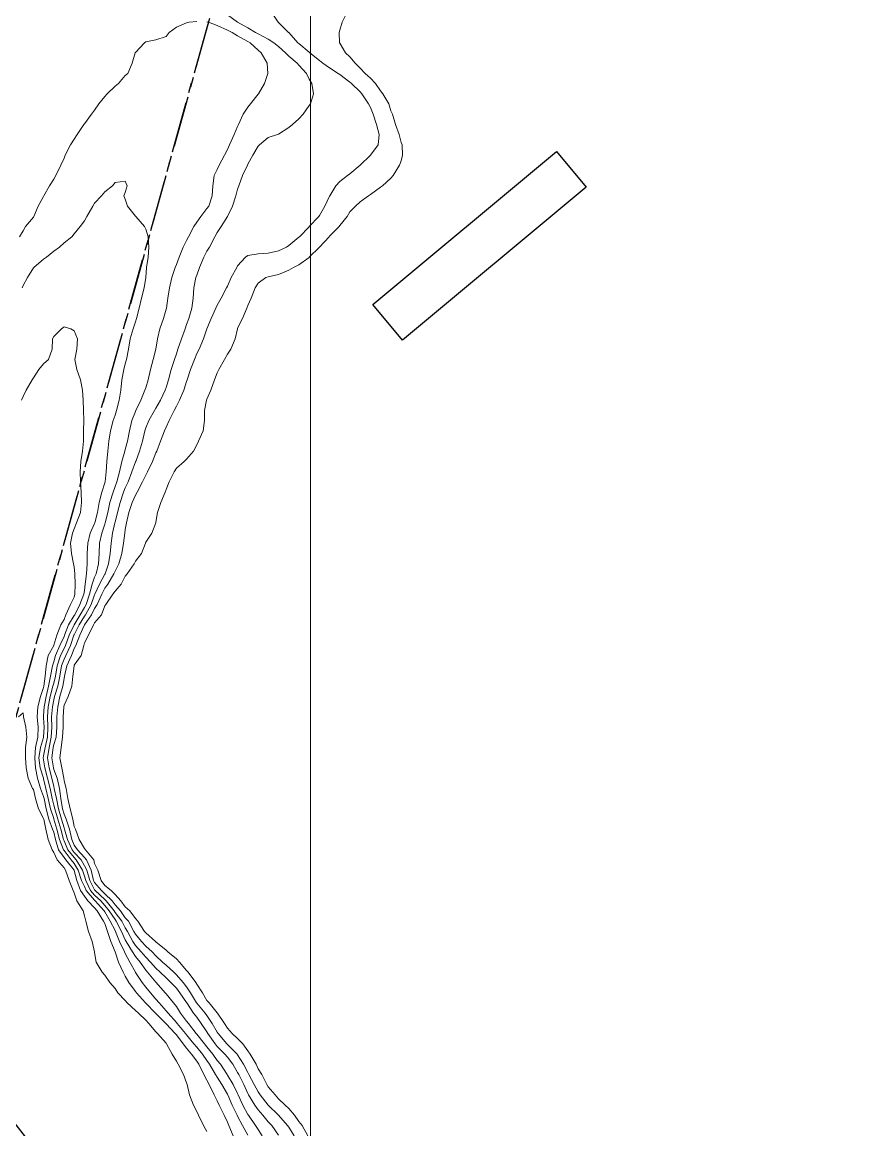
# Model space of a CAD drawing. Header units: centimetres. Extents: x 0 to 642158, y -847 to 649707.
# Drawn here: x 616652.7 to 616694.3, y 620889.5 to 620943.8 of the extents above; entities that cross this region are included whole.
import ezdxf

# ---------------------------------------------------------------- set-up
doc = ezdxf.new("R2010")
doc.units = ezdxf.units.CM
doc.header["$MEASUREMENT"] = 0
doc.linetypes.add('CENTERX2', pattern=[4, 2.5, -0.5, 0.5, -0.5])
doc.layers.add('MEV_grille', color=254, linetype='Continuous', lineweight=9)
doc.layers.add('WAL_topographie 0.5', color=253, linetype='Continuous', lineweight=20)
doc.layers.add('SPW_batiments', color=7, linetype='Continuous')
doc.layers.add('SPW_parcellaire cadastral', color=7, linetype='CENTERX2', lineweight=25, true_color=0xff0542)

# ---------------------------------------------------------------- blocks, each defined once
blk = doc.blocks.new('*U112')
at = {"layer": 'MEV_grille', "transparency": 33554687}
blk.add_lwpolyline([(0, 1825.476), (0, -1825.476)], dxfattribs=at)
blk = doc.blocks.new('*U113')
at = {"layer": 'MEV_grille', "color": 0, "linetype": 'ByBlock', "lineweight": -2, "transparency": 16777216}
blk.add_blockref('*U112', (1300, 0), dxfattribs=at)

msp = doc.modelspace()

# ---------------------------------------------------------------- linework, layer by layer
at = {"layer": 'SPW_batiments'}
msp.add_lwpolyline([(616671.318, 620928.192), (616669.862, 620929.943), (616678.857, 620937.422), (616680.313, 620935.671), (616671.318, 620928.192)], dxfattribs=at)
at = {"layer": 'SPW_parcellaire cadastral'}
for points in [[(616725.447, 620976.685), (616726.289, 620975.633), (616725.859, 620975.281), (616725.742, 620975.411), (616719.607, 620982.253), (616719.602, 620982.258), (616703.252, 620977.874), (616679.014, 620971.374), (616680.429, 620969.619), (616665.719, 620957.761), (616662.942, 620947.797), (616648.311, 620895.015), (616618.639, 620932.979), (616614.722, 620937.858), (616666.054, 620979.771), (616656.021, 620992.067), (616681.136, 621012.591), (616679.177, 621014.989), (616688.472, 621022.554), (616707.663, 620998.875), (616709.455, 620996.641), (616709.658, 620996.388), (616725.447, 620976.685)], [(616703.252, 620977.874), (616705.259, 620970.066), (616725.859, 620975.281), (616789.025, 620897.565), (616816.871, 620864.549), (616819.201, 620861.786), (616791.606, 620814.788), (616777.504, 620810.829), (616747.043, 620804.653), (616736.762, 620806.494), (616725.425, 620812.186), (616717.783, 620816.022), (616706.308, 620829.905), (616705.058, 620828.784), (616702.226, 620826.244), (616700.619, 620828.294), (616648.311, 620895.015), (616662.942, 620947.797), (616665.719, 620957.761), (616680.429, 620969.619), (616679.014, 620971.374), (616703.252, 620977.874)]]:
    msp.add_lwpolyline(points, dxfattribs=at)
at = {"layer": 'WAL_topographie 0.5'}
for points in [[(616662.75, 620944.109), (616663.248, 620943.75), (616663.25, 620943.749), (616663.75, 620943.484), (616664.127, 620943.25), (616664.25, 620943.183), (616664.75, 620942.926), (616665.016, 620942.75), (616665.25, 620942.559), (616665.598, 620942.25), (616665.75, 620942.085), (616666.167, 620941.75), (616666.25, 620941.645), (616666.617, 620941.25), (616666.75, 620940.97), (616666.878, 620940.75), (616666.962, 620940.25), (616666.815, 620939.75), (616666.75, 620939.671), (616666.459, 620939.25), (616666.25, 620939.029), (616665.928, 620938.75), (616665.75, 620938.603), (616665.25, 620938.273), (616665.194, 620938.25), (616664.75, 620938.102), (616664.325, 620937.75), (616664.25, 620937.683), (616663.991, 620937.25), (616663.75, 620936.799), (616663.728, 620936.75), (616663.49, 620936.25), (616663.308, 620935.75), (616663.25, 620935.573), (616663.16, 620935.25), (616663.002, 620934.75), (616662.754, 620934.25), (616662.75, 620934.244), (616662.446, 620933.75), (616662.25, 620933.452), (616662.129, 620933.25), (616661.865, 620932.75), (616661.75, 620932.546), (616661.597, 620932.25), (616661.387, 620931.75), (616661.25, 620931.373), (616661.209, 620931.25), (616661.11, 620930.75), (616661.073, 620930.25), (616661, 620929.75), (616660.855, 620929.25), (616660.75, 620928.952), (616660.677, 620928.75), (616660.5, 620928.25), (616660.33, 620927.75), (616660.25, 620927.518), (616660.16, 620927.25), (616660.001, 620926.75), (616659.871, 620926.25), (616659.75, 620925.872), (616659.71, 620925.75), (616659.472, 620925.25), (616659.25, 620924.869), (616659.179, 620924.75), (616658.896, 620924.25), (616658.75, 620923.896), (616658.7, 620923.75), (616658.585, 620923.25), (616658.447, 620922.75), (616658.258, 620922.25), (616658.25, 620922.232), (616658.078, 620921.75), (616657.884, 620921.25), (616657.75, 620920.962), (616657.669, 620920.75), (616657.492, 620920.25), (616657.362, 620919.75), (616657.25, 620919.282), (616657.243, 620919.25), (616657.132, 620918.75), (616657.055, 620918.25), (616657.012, 620917.75), (616656.932, 620917.25), (616656.758, 620916.75), (616656.75, 620916.737), (616656.491, 620916.25), (616656.264, 620915.75), (616656.25, 620915.72), (616656.083, 620915.25), (616655.803, 620914.75), (616655.75, 620914.674), (616655.5, 620914.25), (616655.25, 620913.774), (616655.238, 620913.75), (616655.061, 620913.25), (616654.832, 620912.75), (616654.75, 620912.584), (616654.627, 620912.25), (616654.551, 620911.75), (616654.448, 620911.25), (616654.29, 620910.75), (616654.25, 620910.593), (616654.183, 620910.25), (616654.144, 620909.75), (616654.152, 620909.25), (616654.129, 620908.75), (616654.021, 620908.25), (616653.945, 620907.75), (616654.021, 620907.25), (616654.156, 620906.75), (616654.25, 620906.342), (616654.276, 620906.25), (616654.38, 620905.75), (616654.488, 620905.25), (616654.626, 620904.75), (616654.75, 620904.327), (616654.78, 620904.25), (616654.925, 620903.75), (616655.142, 620903.25), (616655.25, 620903.116), (616655.585, 620902.75), (616655.75, 620902.458), (616655.861, 620902.25), (616656.007, 620901.75), (616656.25, 620901.286), (616656.28, 620901.25), (616656.75, 620900.818), (616656.819, 620900.75), (616657.204, 620900.25), (616657.25, 620900.182), (616657.581, 620899.75), (616657.75, 620899.425), (616657.856, 620899.25), (616658.125, 620898.75), (616658.25, 620898.558), (616658.531, 620898.25), (616658.75, 620897.987), (616658.984, 620897.75), (616659.25, 620897.446), (616659.465, 620897.25), (616659.75, 620896.978), (616659.985, 620896.75), (616660.25, 620896.467), (616660.422, 620896.25), (616660.75, 620895.765), (616660.758, 620895.75), (616661.087, 620895.25), (616661.25, 620895.048), (616661.472, 620894.75), (616661.75, 620894.329), (616661.794, 620894.25), (616662.148, 620893.75), (616662.25, 620893.624), (616662.625, 620893.25), (616662.75, 620893.098), (616663.01, 620892.75), (616663.25, 620892.35), (616663.301, 620892.25), (616663.551, 620891.75), (616663.75, 620891.32), (616663.786, 620891.25), (616664.09, 620890.75), (616664.25, 620890.524), (616664.482, 620890.25), (616664.75, 620889.934), (616664.927, 620889.75), (616665.25, 620889.282)], [(616664.908, 620944.25), (616665.235, 620943.75), (616665.25, 620943.74), (616665.74, 620943.25), (616665.75, 620943.242), (616666.199, 620942.75), (616666.25, 620942.706), (616666.75, 620942.28), (616666.781, 620942.25), (616667.25, 620941.882), (616667.42, 620941.75), (616667.75, 620941.512), (616668.177, 620941.25), (616668.25, 620941.197), (616668.75, 620940.812), (616668.822, 620940.75), (616669.25, 620940.341), (616669.333, 620940.25), (616669.655, 620939.75), (616669.75, 620939.573), (616669.889, 620939.25), (616670.048, 620938.75), (616670.185, 620938.25), (616670.136, 620937.75), (616669.754, 620937.25), (616669.75, 620937.246), (616669.25, 620936.75), (616669.25, 620936.75), (616668.75, 620936.331), (616668.634, 620936.25), (616668.25, 620935.949), (616668.05, 620935.75), (616667.756, 620935.25), (616667.75, 620935.237), (616667.516, 620934.75), (616667.25, 620934.296), (616667.218, 620934.25), (616666.756, 620933.75), (616666.75, 620933.744), (616666.271, 620933.25), (616666.25, 620933.23), (616665.75, 620932.819), (616665.649, 620932.75), (616665.25, 620932.562), (616664.75, 620932.448), (616664.25, 620932.422), (616663.75, 620932.33), (616663.636, 620932.25), (616663.25, 620931.821), (616663.209, 620931.75), (616662.938, 620931.25), (616662.75, 620930.841), (616662.704, 620930.75), (616662.445, 620930.25), (616662.25, 620929.908), (616662.175, 620929.75), (616661.947, 620929.25), (616661.75, 620928.75), (616661.75, 620928.75), (616661.576, 620928.25), (616661.359, 620927.75), (616661.25, 620927.534), (616661.13, 620927.25), (616660.94, 620926.75), (616660.777, 620926.25), (616660.75, 620926.174), (616660.618, 620925.75), (616660.402, 620925.25), (616660.25, 620924.96), (616660.143, 620924.75), (616659.896, 620924.25), (616659.75, 620923.936), (616659.67, 620923.75), (616659.478, 620923.25), (616659.287, 620922.75), (616659.25, 620922.673), (616659.079, 620922.25), (616658.84, 620921.75), (616658.75, 620921.582), (616658.596, 620921.25), (616658.334, 620920.75), (616658.25, 620920.606), (616658.094, 620920.25), (616657.916, 620919.75), (616657.802, 620919.25), (616657.75, 620918.929), (616657.727, 620918.75), (616657.67, 620918.25), (616657.586, 620917.75), (616657.426, 620917.25), (616657.25, 620916.89), (616657.196, 620916.75), (616656.901, 620916.25), (616656.75, 620916.057), (616656.595, 620915.75), (616656.381, 620915.25), (616656.25, 620915.051), (616656.098, 620914.75), (616655.75, 620914.253), (616655.748, 620914.25), (616655.528, 620913.75), (616655.331, 620913.25), (616655.25, 620913.096), (616655.117, 620912.75), (616654.896, 620912.25), (616654.782, 620911.75), (616654.75, 620911.627), (616654.69, 620911.25), (616654.552, 620910.75), (616654.446, 620910.25), (616654.397, 620909.75), (616654.397, 620909.25), (616654.364, 620908.75), (616654.25, 620908.394), (616654.221, 620908.25), (616654.156, 620907.75), (616654.232, 620907.25), (616654.25, 620907.182), (616654.422, 620906.75), (616654.53, 620906.25), (616654.596, 620905.75), (616654.681, 620905.25), (616654.75, 620904.988), (616654.856, 620904.75), (616655.024, 620904.25), (616655.13, 620903.75), (616655.25, 620903.475), (616655.417, 620903.25), (616655.75, 620902.868), (616655.853, 620902.75), (616656.081, 620902.25), (616656.197, 620901.75), (616656.25, 620901.649), (616656.582, 620901.25), (616656.75, 620901.095), (616657.101, 620900.75), (616657.25, 620900.552), (616657.513, 620900.25), (616657.75, 620899.921), (616657.9, 620899.75), (616658.175, 620899.25), (616658.25, 620899.112), (616658.545, 620898.75), (616658.75, 620898.525), (616659.058, 620898.25), (616659.25, 620898.055), (616659.579, 620897.75), (616659.75, 620897.594), (616660.125, 620897.25), (616660.25, 620897.129), (616660.578, 620896.75), (616660.75, 620896.534), (616660.947, 620896.25), (616661.237, 620895.75), (616661.25, 620895.733), (616661.659, 620895.25), (616661.75, 620895.13), (616662.004, 620894.75), (616662.25, 620894.315), (616662.293, 620894.25), (616662.717, 620893.75), (616662.75, 620893.717), (616663.224, 620893.25), (616663.25, 620893.215), (616663.542, 620892.75), (616663.75, 620892.347), (616663.805, 620892.25), (616664.052, 620891.75), (616664.25, 620891.392), (616664.347, 620891.25), (616664.741, 620890.75), (616664.75, 620890.74), (616665.249, 620890.25), (616665.25, 620890.249), (616665.688, 620889.75), (616665.75, 620889.663), (616666.012, 620889.25)], [(616668.613, 620944.25), (616668.365, 620943.75), (616668.25, 620943.359), (616668.226, 620943.25), (616668.239, 620942.75), (616668.25, 620942.732), (616668.537, 620942.25), (616668.75, 620942.059), (616668.999, 620941.75), (616669.25, 620941.499), (616669.487, 620941.25), (616669.75, 620941.019), (616669.999, 620940.75), (616670.25, 620940.386), (616670.353, 620940.25), (616670.648, 620939.75), (616670.75, 620939.42), (616670.825, 620939.25), (616670.986, 620938.75), (616671.156, 620938.25), (616671.25, 620937.871), (616671.299, 620937.75), (616671.327, 620937.25), (616671.25, 620936.975), (616671.181, 620936.75), (616670.867, 620936.25), (616670.75, 620936.123), (616670.344, 620935.75), (616670.25, 620935.68), (616669.75, 620935.322), (616669.648, 620935.25), (616669.25, 620934.959), (616669.021, 620934.75), (616668.75, 620934.468), (616668.607, 620934.25), (616668.25, 620933.8), (616668.212, 620933.75), (616667.75, 620933.279), (616667.723, 620933.25), (616667.262, 620932.75), (616667.25, 620932.737), (616666.758, 620932.25), (616666.75, 620932.242), (616666.25, 620931.873), (616665.985, 620931.75), (616665.75, 620931.613), (616665.25, 620931.396), (616664.75, 620931.289), (616664.638, 620931.25), (616664.25, 620930.983), (616664.115, 620930.75), (616663.914, 620930.25), (616663.75, 620929.889), (616663.694, 620929.75), (616663.484, 620929.25), (616663.25, 620928.778), (616663.239, 620928.75), (616663.133, 620928.25), (616662.918, 620927.75), (616662.75, 620927.507), (616662.609, 620927.25), (616662.33, 620926.75), (616662.25, 620926.597), (616662.112, 620926.25), (616661.93, 620925.75), (616661.75, 620925.301), (616661.733, 620925.25), (616661.633, 620924.75), (616661.627, 620924.25), (616661.561, 620923.75), (616661.335, 620923.25), (616661.25, 620923.069), (616661.083, 620922.75), (616660.75, 620922.365), (616660.635, 620922.25), (616660.25, 620921.925), (616660.138, 620921.75), (616659.898, 620921.25), (616659.75, 620920.885), (616659.702, 620920.75), (616659.498, 620920.25), (616659.331, 620919.75), (616659.25, 620919.283), (616659.243, 620919.25), (616659.055, 620918.75), (616658.75, 620918.307), (616658.74, 620918.25), (616658.55, 620917.75), (616658.25, 620917.369), (616658.192, 620917.25), (616657.837, 620916.75), (616657.75, 620916.645), (616657.547, 620916.25), (616657.25, 620915.91), (616657.141, 620915.75), (616656.803, 620915.25), (616656.75, 620915.179), (616656.581, 620914.75), (616656.25, 620914.352), (616656.195, 620914.25), (616655.956, 620913.75), (616655.75, 620913.375), (616655.719, 620913.25), (616655.588, 620912.75), (616655.25, 620912.275), (616655.241, 620912.25), (616655.178, 620911.75), (616655.141, 620911.25), (616654.947, 620910.75), (616654.75, 620910.319), (616654.739, 620910.25), (616654.713, 620909.75), (616654.701, 620909.25), (616654.684, 620908.75), (616654.615, 620908.25), (616654.549, 620907.75), (616654.641, 620907.25), (616654.736, 620906.75), (616654.75, 620906.625), (616654.861, 620906.25), (616654.937, 620905.75), (616655.052, 620905.25), (616655.182, 620904.75), (616655.25, 620904.382), (616655.317, 620904.25), (616655.49, 620903.75), (616655.75, 620903.302), (616655.805, 620903.25), (616656.207, 620902.75), (616656.25, 620902.577), (616656.403, 620902.25), (616656.563, 620901.75), (616656.75, 620901.503), (616657.053, 620901.25), (616657.25, 620901.06), (616657.527, 620900.75), (616657.75, 620900.459), (616657.973, 620900.25), (616658.25, 620899.878), (616658.363, 620899.75), (616658.693, 620899.25), (616658.75, 620899.176), (616659.23, 620898.75), (616659.25, 620898.733), (616659.75, 620898.328), (616659.84, 620898.25), (616660.25, 620897.907), (616660.408, 620897.75), (616660.75, 620897.344), (616660.83, 620897.25), (616661.204, 620896.75), (616661.25, 620896.668), (616661.526, 620896.25), (616661.75, 620895.873), (616661.862, 620895.75), (616662.25, 620895.261), (616662.26, 620895.25), (616662.612, 620894.75), (616662.75, 620894.513), (616662.985, 620894.25), (616663.25, 620894.005), (616663.501, 620893.75), (616663.75, 620893.399), (616663.863, 620893.25), (616664.149, 620892.75), (616664.25, 620892.528), (616664.433, 620892.25), (616664.685, 620891.75), (616664.75, 620891.648), (616665.081, 620891.25), (616665.25, 620891.063), (616665.578, 620890.75), (616665.75, 620890.579), (616666.035, 620890.25), (616666.25, 620889.942), (616666.407, 620889.75), (616666.687, 620889.25)], [(616652.572, 620933.25), (616652.75, 620933.538), (616652.87, 620933.75), (616653.25, 620934.21), (616653.274, 620934.25), (616653.485, 620934.75), (616653.75, 620935.221), (616653.765, 620935.25), (616654.045, 620935.75), (616654.25, 620936.069), (616654.348, 620936.25), (616654.597, 620936.75), (616654.75, 620937.104), (616654.81, 620937.25), (616655.069, 620937.75), (616655.25, 620938.03), (616655.395, 620938.25), (616655.725, 620938.75), (616655.75, 620938.781), (616656.095, 620939.25), (616656.25, 620939.452), (616656.457, 620939.75), (616656.75, 620940.122), (616656.87, 620940.25), (616657.25, 620940.626), (616657.425, 620940.75), (616657.75, 620941.146), (616657.869, 620941.25), (616658.084, 620941.75), (616658.238, 620942.25), (616658.25, 620942.267), (616658.698, 620942.75), (616658.75, 620942.795), (616659.25, 620942.893), (616659.75, 620943.058), (616659.905, 620943.25), (616660.25, 620943.508), (616660.75, 620943.725), (616660.878, 620943.75), (616661.25, 620943.79)], [(616661.75, 620943.775), (616661.82, 620943.75), (616662.25, 620943.587), (616662.75, 620943.36), (616662.974, 620943.25), (616663.25, 620943.086), (616663.75, 620942.813), (616663.862, 620942.75), (616664.25, 620942.381), (616664.406, 620942.25), (616664.691, 620941.75), (616664.73, 620941.25), (616664.567, 620940.75), (616664.277, 620940.25), (616664.25, 620940.223), (616663.875, 620939.75), (616663.75, 620939.595), (616663.524, 620939.25), (616663.293, 620938.75), (616663.25, 620938.64), (616663.075, 620938.25), (616662.851, 620937.75), (616662.75, 620937.529), (616662.599, 620937.25), (616662.339, 620936.75), (616662.25, 620936.543), (616662.109, 620936.25), (616662.035, 620935.75), (616662.008, 620935.25), (616661.839, 620934.75), (616661.75, 620934.629), (616661.445, 620934.25), (616661.25, 620933.968), (616661.106, 620933.75), (616660.843, 620933.25), (616660.75, 620933.073), (616660.577, 620932.75), (616660.386, 620932.25), (616660.25, 620931.887), (616660.198, 620931.75), (616660.022, 620931.25), (616659.91, 620930.75), (616659.838, 620930.25), (616659.761, 620929.75), (616659.75, 620929.712), (616659.615, 620929.25), (616659.433, 620928.75), (616659.322, 620928.25), (616659.25, 620927.75), (616659.25, 620927.75), (616659.118, 620927.25), (616658.987, 620926.75), (616658.867, 620926.25), (616658.75, 620925.86), (616658.713, 620925.75), (616658.503, 620925.25), (616658.272, 620924.75), (616658.25, 620924.702), (616658.07, 620924.25), (616657.95, 620923.75), (616657.851, 620923.25), (616657.75, 620922.846), (616657.725, 620922.75), (616657.585, 620922.25), (616657.467, 620921.75), (616657.333, 620921.25), (616657.25, 620921.028), (616657.151, 620920.75), (616657, 620920.25), (616656.898, 620919.75), (616656.77, 620919.25), (616656.75, 620919.184), (616656.602, 620918.75), (616656.494, 620918.25), (616656.467, 620917.75), (616656.437, 620917.25), (616656.32, 620916.75), (616656.25, 620916.592), (616656.132, 620916.25), (616655.995, 620915.75), (616655.831, 620915.25), (616655.75, 620915.11), (616655.535, 620914.75), (616655.251, 620914.25), (616655.25, 620914.249), (616655.008, 620913.75), (616654.823, 620913.25), (616654.75, 620913.099), (616654.577, 620912.75), (616654.415, 620912.25), (616654.334, 620911.75), (616654.25, 620911.409), (616654.21, 620911.25), (616654.078, 620910.75), (616653.98, 620910.25), (616653.946, 620909.75), (616653.964, 620909.25), (616653.941, 620908.75), (616653.821, 620908.25), (616653.75, 620907.838), (616653.734, 620907.75), (616653.75, 620907.645), (616653.81, 620907.25), (616653.949, 620906.75), (616654.069, 620906.25), (616654.17, 620905.75), (616654.25, 620905.436), (616654.296, 620905.25), (616654.442, 620904.75), (616654.588, 620904.25), (616654.721, 620903.75), (616654.75, 620903.679), (616654.937, 620903.25), (616655.25, 620902.861), (616655.351, 620902.75), (616655.65, 620902.25), (616655.75, 620901.959), (616655.817, 620901.75), (616656.054, 620901.25), (616656.25, 620901.026), (616656.547, 620900.75), (616656.75, 620900.524), (616656.967, 620900.25), (616657.25, 620899.827), (616657.309, 620899.75), (616657.561, 620899.25), (616657.75, 620898.839), (616657.797, 620898.75), (616658.102, 620898.25), (616658.25, 620898.019), (616658.471, 620897.75), (616658.75, 620897.347), (616658.834, 620897.25), (616659.25, 620896.766), (616659.267, 620896.75), (616659.71, 620896.25), (616659.75, 620896.2), (616660.116, 620895.75), (616660.25, 620895.572), (616660.453, 620895.25), (616660.75, 620894.861), (616660.839, 620894.75), (616661.226, 620894.25), (616661.25, 620894.221), (616661.628, 620893.75), (616661.75, 620893.6), (616662.034, 620893.25), (616662.25, 620892.939), (616662.406, 620892.75), (616662.73, 620892.25), (616662.75, 620892.219), (616663.038, 620891.75), (616663.25, 620891.314), (616663.279, 620891.25), (616663.501, 620890.75), (616663.75, 620890.29), (616663.778, 620890.25), (616664.119, 620889.75), (616664.25, 620889.547), (616664.457, 620889.25)], [(616652.7, 620930.75), (616652.75, 620930.865), (616652.958, 620931.25), (616653.25, 620931.732), (616653.272, 620931.75), (616653.75, 620932.161), (616653.897, 620932.25), (616654.25, 620932.541), (616654.526, 620932.75), (616654.75, 620932.951), (616655.132, 620933.25), (616655.25, 620933.391), (616655.549, 620933.75), (616655.75, 620934.032), (616655.875, 620934.25), (616656.163, 620934.75), (616656.25, 620934.898), (616656.581, 620935.25), (616656.75, 620935.443), (616657.13, 620935.75), (616657.25, 620935.903), (616657.75, 620935.967), (616657.838, 620935.75), (616657.75, 620935.417), (616657.672, 620935.25), (616657.75, 620935.094), (616657.854, 620934.75), (616658.25, 620934.262), (616658.26, 620934.25), (616658.686, 620933.75), (616658.75, 620933.621), (616658.867, 620933.25), (616658.91, 620932.75), (616658.868, 620932.25), (616658.785, 620931.75), (616658.75, 620931.25), (616658.75, 620931.25), (616658.669, 620930.75), (616658.537, 620930.25), (616658.423, 620929.75), (616658.304, 620929.25), (616658.25, 620929.087), (616658.131, 620928.75), (616657.986, 620928.25), (616657.9, 620927.75), (616657.806, 620927.25), (616657.75, 620927.028), (616657.68, 620926.75), (616657.585, 620926.25), (616657.524, 620925.75), (616657.448, 620925.25), (616657.315, 620924.75), (616657.25, 620924.518), (616657.163, 620924.25), (616657.031, 620923.75), (616656.95, 620923.25), (616656.901, 620922.75), (616656.848, 620922.25), (616656.815, 620921.75), (616656.76, 620921.25), (616656.75, 620921.212), (616656.601, 620920.75), (616656.476, 620920.25), (616656.396, 620919.75), (616656.261, 620919.25), (616656.25, 620919.219), (616656.029, 620918.75), (616655.909, 620918.25), (616655.887, 620917.75), (616655.891, 620917.25), (616655.858, 620916.75), (616655.792, 620916.25), (616655.75, 620915.945), (616655.715, 620915.75), (616655.519, 620915.25), (616655.274, 620914.75), (616655.25, 620914.709), (616654.968, 620914.25), (616654.777, 620913.75), (616654.75, 620913.679), (616654.545, 620913.25), (616654.335, 620912.75), (616654.25, 620912.446), (616654.182, 620912.25), (616654.09, 620911.75), (616653.986, 620911.25), (616653.876, 620910.75), (616653.777, 620910.25), (616653.75, 620909.797), (616653.746, 620909.75), (616653.75, 620909.705), (616653.776, 620909.25), (616653.753, 620908.75), (616653.75, 620908.737), (616653.598, 620908.25), (616653.524, 620907.75), (616653.584, 620907.25), (616653.738, 620906.75), (616653.75, 620906.716), (616653.866, 620906.25), (616653.971, 620905.75), (616654.089, 620905.25), (616654.25, 620904.779), (616654.259, 620904.75), (616654.404, 620904.25), (616654.526, 620903.75), (616654.727, 620903.25), (616654.75, 620903.217), (616655.101, 620902.75), (616655.25, 620902.567), (616655.448, 620902.25), (616655.606, 620901.75), (616655.75, 620901.441), (616655.837, 620901.25), (616656.25, 620900.777), (616656.279, 620900.75), (616656.722, 620900.25), (616656.75, 620900.208), (616657.017, 620899.75), (616657.25, 620899.303), (616657.276, 620899.25), (616657.46, 620898.75), (616657.711, 620898.25), (616657.75, 620898.174), (616657.98, 620897.75), (616658.249, 620897.25), (616658.25, 620897.247), (616658.572, 620896.75), (616658.75, 620896.525), (616658.979, 620896.25), (616659.25, 620895.934), (616659.402, 620895.75), (616659.75, 620895.365), (616659.842, 620895.25), (616660.25, 620894.791), (616660.283, 620894.75), (616660.698, 620894.25), (616660.75, 620894.185), (616661.112, 620893.75), (616661.25, 620893.589), (616661.53, 620893.25), (616661.75, 620892.93), (616661.877, 620892.75), (616662.171, 620892.25), (616662.25, 620892.117), (616662.484, 620891.75), (616662.75, 620891.292), (616662.772, 620891.25), (616662.984, 620890.75), (616663.232, 620890.25), (616663.25, 620890.215), (616663.489, 620889.75), (616663.75, 620889.283)], [(616652.662, 620925.25), (616652.75, 620925.44), (616652.896, 620925.75), (616653.19, 620926.25), (616653.25, 620926.352), (616653.521, 620926.75), (616653.75, 620927.034), (616653.989, 620927.25), (616654.168, 620927.75), (616654.182, 620928.25), (616654.25, 620928.369), (616654.622, 620928.75), (616654.75, 620928.846), (616655.083, 620928.75), (616655.25, 620928.642), (616655.405, 620928.25), (616655.379, 620927.75), (616655.288, 620927.25), (616655.38, 620926.75), (616655.557, 620926.25), (616655.654, 620925.75), (616655.686, 620925.25), (616655.709, 620924.75), (616655.725, 620924.25), (616655.71, 620923.75), (616655.697, 620923.25), (616655.648, 620922.75), (616655.573, 620922.25), (616655.546, 620921.75), (616655.56, 620921.25), (616655.582, 620920.75), (616655.599, 620920.25), (616655.55, 620919.75), (616655.361, 620919.25), (616655.25, 620918.948), (616655.161, 620918.75), (616655.067, 620918.25), (616655.113, 620917.75), (616655.221, 620917.25), (616655.25, 620917.095), (616655.281, 620916.75), (616655.304, 620916.25), (616655.284, 620915.75), (616655.25, 620915.612), (616655.075, 620915.25), (616654.84, 620914.75), (616654.75, 620914.515), (616654.597, 620914.25), (616654.396, 620913.75), (616654.25, 620913.253), (616654.248, 620913.25), (616653.979, 620912.75), (616653.882, 620912.25), (616653.83, 620911.75), (616653.762, 620911.25), (616653.75, 620911.188), (616653.595, 620910.75), (616653.465, 620910.25), (616653.444, 620909.75), (616653.486, 620909.25), (616653.466, 620908.75), (616653.362, 620908.25), (616653.314, 620907.75), (616653.353, 620907.25), (616653.452, 620906.75), (616653.598, 620906.25), (616653.75, 620905.854), (616653.772, 620905.75), (616653.878, 620905.25), (616654.009, 620904.75), (616654.194, 620904.25), (616654.25, 620904.108), (616654.331, 620903.75), (616654.474, 620903.25), (616654.75, 620902.865), (616654.836, 620902.75), (616655.242, 620902.25), (616655.25, 620902.235), (616655.383, 620901.75), (616655.555, 620901.25), (616655.75, 620900.968), (616655.922, 620900.75), (616656.25, 620900.399), (616656.379, 620900.25), (616656.69, 620899.75), (616656.75, 620899.633), (616656.885, 620899.25), (616657.039, 620898.75), (616657.25, 620898.255), (616657.252, 620898.25), (616657.416, 620897.75), (616657.641, 620897.25), (616657.75, 620897.068), (616657.921, 620896.75), (616658.25, 620896.31), (616658.297, 620896.25), (616658.746, 620895.75), (616658.75, 620895.746), (616659.231, 620895.25), (616659.25, 620895.23), (616659.728, 620894.75), (616659.75, 620894.727), (616660.197, 620894.25), (616660.25, 620894.19), (616660.583, 620893.75), (616660.75, 620893.536), (616660.986, 620893.25), (616661.25, 620892.901), (616661.349, 620892.75), (616661.602, 620892.25), (616661.75, 620891.968), (616661.859, 620891.75), (616662.094, 620891.25), (616662.25, 620890.958), (616662.344, 620890.75), (616662.585, 620890.25), (616662.75, 620889.919), (616662.816, 620889.75), (616663.034, 620889.25)], [(616652.523, 620909.75), (616652.75, 620909.953), (616652.775, 620909.75), (616652.887, 620909.25), (616652.924, 620908.75), (616652.873, 620908.25), (616652.865, 620907.75), (616652.903, 620907.25), (616652.994, 620906.75), (616653.207, 620906.25), (616653.25, 620906.191), (616653.348, 620905.75), (616653.509, 620905.25), (616653.75, 620904.778), (616653.756, 620904.75), (616653.858, 620904.25), (616653.974, 620903.75), (616654.163, 620903.25), (616654.25, 620903.121), (616654.412, 620902.75), (616654.75, 620902.362), (616654.83, 620902.25), (616654.998, 620901.75), (616655.2, 620901.25), (616655.25, 620901.142), (616655.384, 620900.75), (616655.688, 620900.25), (616655.75, 620900.02), (616655.822, 620899.75), (616655.953, 620899.25), (616656.122, 620898.75), (616656.241, 620898.25), (616656.25, 620898.216), (616656.332, 620897.75), (616656.619, 620897.25), (616656.75, 620897.104), (616656.991, 620896.75), (616657.25, 620896.459), (616657.39, 620896.25), (616657.75, 620895.868), (616657.847, 620895.75), (616658.25, 620895.382), (616658.39, 620895.25), (616658.75, 620894.911), (616658.907, 620894.75), (616659.25, 620894.328), (616659.325, 620894.25), (616659.75, 620893.777), (616659.772, 620893.75), (616660.04, 620893.25), (616660.25, 620892.904), (616660.332, 620892.75), (616660.604, 620892.25), (616660.75, 620891.836), (616660.774, 620891.75), (616660.893, 620891.25), (616661.083, 620890.75), (616661.25, 620890.428), (616661.327, 620890.25), (616661.577, 620889.75), (616661.75, 620889.457)]]:
    msp.add_lwpolyline(points, dxfattribs=at)

# ---------------------------------------------------------------- block references
at = {"layer": 'MEV_grille', "transparency": 33554687}
msp.add_blockref('*U113', (615366.814, 620593.644), dxfattribs=at)

doc.saveas('drawing.dxf')
